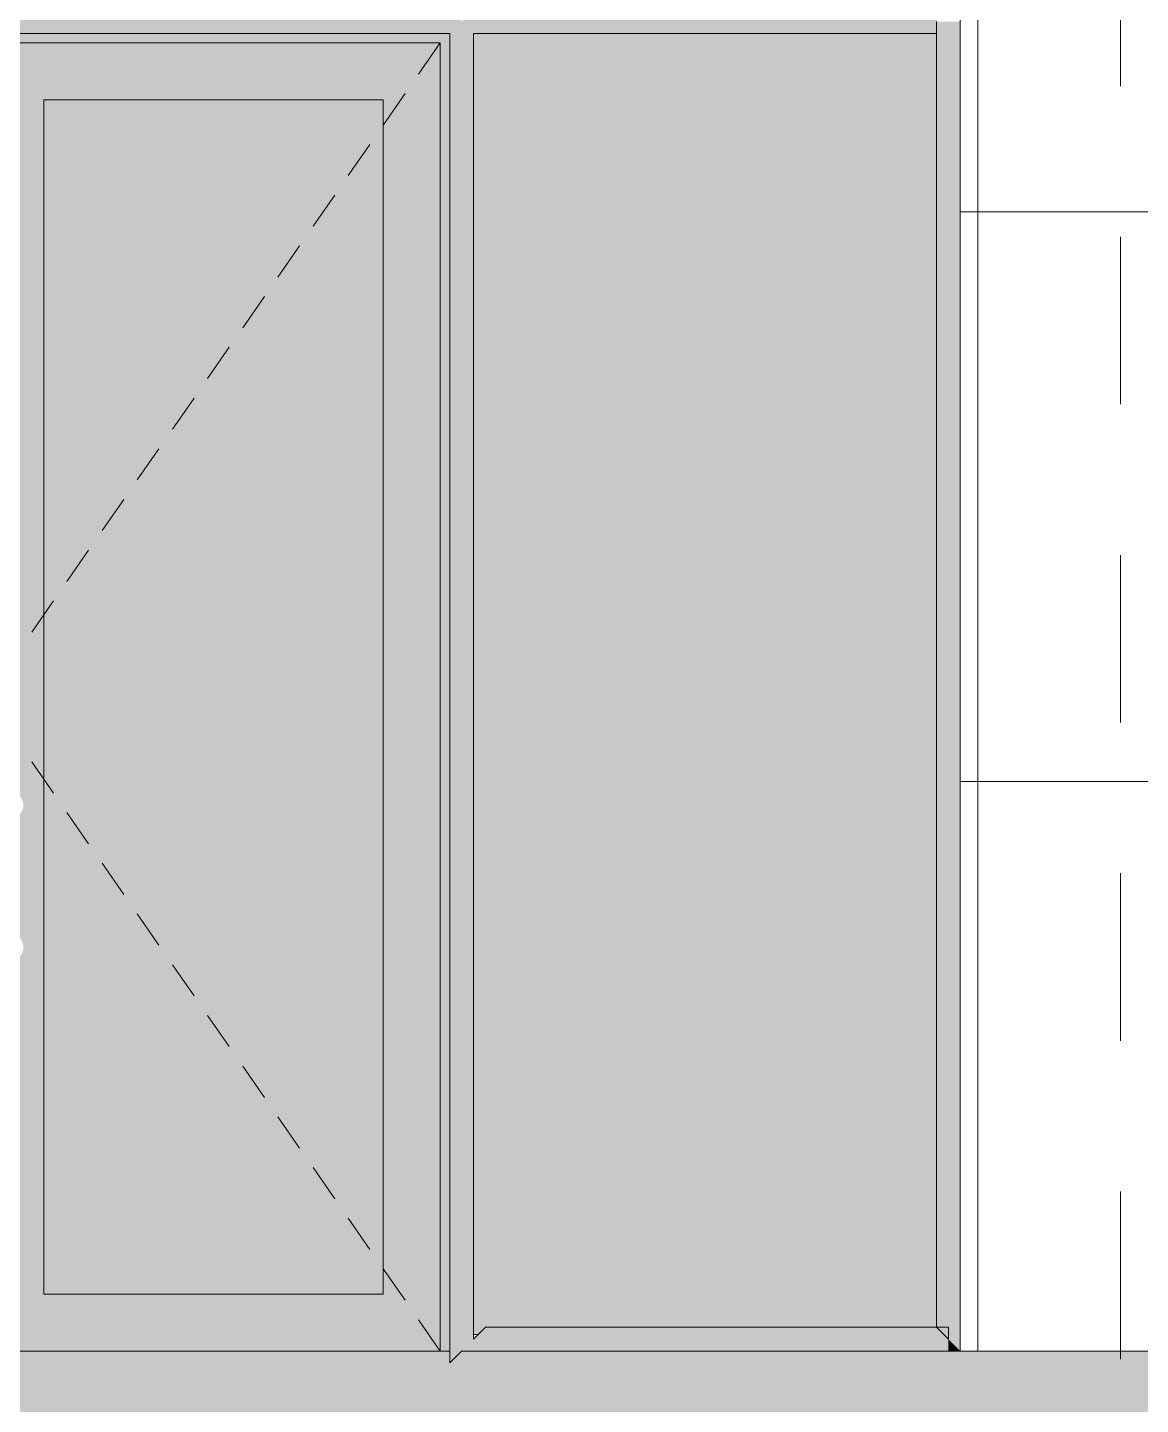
# Model space of a CAD drawing. Header units: millimetres. Extents: x 1499747 to 4341325, y -28481 to 441852.
# Drawn here: x 4139561 to 4141905, y 363716 to 366616 of the extents above; entities that cross this region are included whole.
import ezdxf

# ---------------------------------------------------------------- set-up
doc = ezdxf.new("R2010")
doc.units = ezdxf.units.MM
doc.header["$MEASUREMENT"] = 0
doc.layers.add('Чертеж и Рисунок', color=7, linetype='Continuous')

msp = doc.modelspace()

# ---------------------------------------------------------------- hatches: boundary and pattern name
at = {"layer": 'Чертеж и Рисунок', "linetype": 'Continuous', "lineweight": 0, "true_color": 0x4b4e54}
for points in [[(4139040.3, 366603.4), (4139860.3, 366603.4), (4139860.3, 366653.4), (4139040.3, 366653.4)], [(4139860.3, 366603.4), (4140450.3, 366603.4), (4140475.3, 366628.4), (4140450.3, 366653.4), (4139860.3, 366653.4)], [(4140680.3, 366603.4), (4140680.3, 366653.4), (4140500.3, 366653.4), (4140475.3, 366628.4), (4140500.3, 366603.4)], [(4140680.3, 366603.4), (4141475.3, 366603.4), (4141475.3, 366653.4), (4140680.3, 366653.4)], [(4140450.3, 366603.4), (4140450.3, 366093.4), (4140500.3, 366093.4), (4140500.3, 366603.4), (4140475.3, 366628.4)], [(4141525.3, 366628.4), (4141475.3, 366628.4), (4141475.3, 366093.4), (4141525.3, 366093.4)], [(4140500.3, 365623.4), (4140500.3, 366093.4), (4140450.3, 366093.4), (4140450.3, 365623.4)], [(4141525.3, 366093.4), (4141475.3, 366093.4), (4141475.3, 365623.4), (4141525.3, 365623.4)], [(4140500.3, 364333.4), (4140500.3, 365623.4), (4140450.3, 365623.4), (4140450.3, 364333.4)], [(4141525.3, 365623.4), (4141475.3, 365623.4), (4141475.3, 364333.4), (4141525.3, 364333.4)], [(4140500.3, 363853.4), (4140500.3, 364333.4), (4140450.3, 364333.4), (4140450.3, 363803.4)], [(4141525.3, 364333.4), (4141475.3, 364333.4), (4141475.3, 363878.4), (4141525.3, 363828.4)], [(4140680.3, 363828.4), (4140680.3, 363878.4), (4140525.3, 363878.4), (4140475.3, 363828.4)], [(4140680.3, 363828.4), (4141500.3, 363828.4), (4141500.3, 363853.4), (4141475.3, 363878.4), (4140680.3, 363878.4)], [(4141525.3, 363828.4), (4141500.3, 363853.4), (4141500.3, 363828.4)]]:
    msp.add_hatch(color=251, dxfattribs=at).paths.add_polyline_path(points)
at = {"layer": 'Чертеж и Рисунок', "linetype": 'Continuous', "lineweight": 0, "true_color": 0x2e2e2e}
for points in [[(4140450.3, 366603.4), (4138500.3, 366603.4), (4138520.3, 366583.4), (4140430.3, 366583.4)], [(4140450.3, 363828.4), (4140450.3, 366603.4), (4140430.3, 366583.4), (4140430.3, 363828.4)], [(4139475.3, 366583.4), (4139595.3, 366463.4), (4140310.3, 366463.4), (4140430.3, 366583.4)], [(4140310.3, 363948.4), (4140430.3, 363828.4), (4140430.3, 366583.4), (4140310.3, 366463.4)], [(4139475.3, 363828.4), (4140430.3, 363828.4), (4140310.3, 363948.4), (4139595.3, 363948.4)]]:
    msp.add_hatch(color=250, dxfattribs=at).paths.add_polyline_path(points)
at = {"layer": 'Чертеж и Рисунок', "linetype": 'Continuous', "lineweight": 0, "true_color": 0x84adf9}
for points in [[(4140500.3, 363863.4), (4140510.3, 363863.4), (4140525.3, 363878.4), (4141475.3, 363878.4), (4141475.3, 364333.4), (4141475.3, 366603.4), (4140500.3, 366603.4)], [(4139595.3, 363948.4), (4140310.3, 363948.4), (4140310.3, 366463.4), (4139595.3, 366463.4)]]:
    msp.add_hatch(color=161, dxfattribs=at).paths.add_polyline_path(points)
at = {"layer": 'Чертеж и Рисунок', "linetype": 'Continuous', "lineweight": 0, "true_color": 0x2e2e2e}
h = msp.add_hatch(color=250, dxfattribs=at)
h.paths.add_polyline_path([(4139475.3, 366583.4), (4139475.3, 363828.4), (4139595.3, 363948.4), (4139595.3, 366463.4)])
h.paths.add_polyline_path([(4139498.3, 364678.4), (4139498.7, 364683.1), (4139499.9, 364687.7), (4139501.9, 364691.9), (4139504.6, 364695.8), (4139507.9, 364699.1), (4139511.8, 364701.8), (4139515.3, 364703.5), (4139515.3, 364953.4), (4139511.8, 364955.1), (4139507.9, 364957.8), (4139504.6, 364961.1), (4139501.9, 364964.9), (4139499.9, 364969.2), (4139498.7, 364973.8), (4139498.3, 364978.4), (4139498.7, 364983.1), (4139499.9, 364987.7), (4139501.9, 364991.9), (4139504.6, 364995.8), (4139507.9, 364999.1), (4139511.8, 365001.8), (4139516, 365003.8), (4139520.6, 365005), (4139525.3, 365005.4), (4139530, 365005), (4139534.5, 365003.8), (4139538.8, 365001.8), (4139542.6, 364999.1), (4139546, 364995.8), (4139548.7, 364991.9), (4139550.6, 364987.7), (4139551.9, 364983.1), (4139552.3, 364978.4), (4139551.9, 364973.8), (4139550.6, 364969.2), (4139548.7, 364964.9), (4139546, 364961.1), (4139542.6, 364957.8), (4139538.8, 364955.1), (4139535.3, 364953.4), (4139535.3, 364703.5), (4139538.8, 364701.8), (4139542.6, 364699.1), (4139546, 364695.8), (4139548.7, 364691.9), (4139550.6, 364687.7), (4139551.9, 364683.1), (4139552.3, 364678.4), (4139551.9, 364673.8), (4139550.6, 364669.2), (4139548.7, 364664.9), (4139546, 364661.1), (4139542.6, 364657.8), (4139538.8, 364655.1), (4139534.5, 364653.1), (4139530, 364651.9), (4139525.3, 364651.4), (4139520.6, 364651.9), (4139516, 364653.1), (4139511.8, 364655.1), (4139507.9, 364657.8), (4139504.6, 364661.1), (4139501.9, 364664.9), (4139499.9, 364669.2), (4139498.7, 364673.8)], flags=0)
at = {"layer": 'Чертеж и Рисунок', "linetype": 'Continuous', "lineweight": 0, "true_color": 0x7f7f7f}
for points in [[(4138475.3, 363828.4), (4137412.7, 363828.4), (4137412.7, 363628.4), (4141537.8, 363628.4), (4141537.8, 363828.4), (4140475.3, 363828.4), (4140450.3, 363803.4), (4140450.3, 363828.4), (4138500.3, 363828.4), (4138500.3, 363803.4)], [(4141537.8, 363828.4), (4141537.8, 359728.3), (4142187.8, 359728.3), (4142187.8, 363828.4)]]:
    msp.add_hatch(color=8, dxfattribs=at).paths.add_polyline_path(points)

# ---------------------------------------------------------------- linework, layer by layer
at = {"layer": 'Чертеж и Рисунок', "color": 253, "linetype": 'Continuous', "lineweight": 5, "true_color": 0xaaaaaa}
for points in [[(4141562.5, 368578.4), (4141562.5, 363828.4)], [(4141525.3, 366228), (4142762.8, 366228)], [(4141525.3, 365028), (4142762.8, 365028)]]:
    msp.add_lwpolyline(points, dxfattribs=at)
at = {"layer": 'Чертеж и Рисунок', "color": 7, "linetype": 'Continuous', "lineweight": 5}
for points in [[(4141525.3, 368078.4), (4141525.3, 363828.4)], [(4141475.3, 366628.4), (4141475.3, 366603.4)], [(4139860.3, 366603.4), (4139040.3, 366603.4)], [(4140450.3, 366603.4), (4139860.3, 366603.4)], [(4140450.3, 366603.4), (4140450.3, 366093.4)], [(4140500.3, 366603.4), (4140500.3, 366093.4)], [(4140680.3, 366603.4), (4140500.3, 366603.4)], [(4141475.3, 366603.4), (4140680.3, 366603.4)], [(4141475.3, 366603.4), (4141475.3, 366093.4)], [(4139475.3, 366583.4), (4140430.3, 366583.4)], [(4140430.3, 366583.4), (4140430.3, 363828.4)], [(4140310.3, 366463.4), (4139595.3, 366463.4)], [(4139595.3, 366463.4), (4139595.3, 363948.4)], [(4140310.3, 363948.4), (4140310.3, 366463.4)], [(4140450.3, 366093.4), (4140450.3, 365623.4)], [(4140500.3, 366093.4), (4140500.3, 365623.4)], [(4141475.3, 366093.4), (4141475.3, 365623.4)], [(4140450.3, 365623.4), (4140450.3, 364333.4)], [(4140500.3, 365623.4), (4140500.3, 364333.4)], [(4141475.3, 365623.4), (4141475.3, 364333.4)], [(4140450.3, 364333.4), (4140450.3, 363803.4)], [(4140500.3, 364333.4), (4140500.3, 363853.4)], [(4141475.3, 364333.4), (4141475.3, 363878.4)], [(4139595.3, 363948.4), (4140310.3, 363948.4)], [(4140500.3, 363853.4), (4140525.3, 363878.4)], [(4140680.3, 363878.4), (4140525.3, 363878.4)], [(4141475.3, 363878.4), (4140680.3, 363878.4)], [(4141500.3, 363878.4), (4141475.3, 363878.4)], [(4141500.3, 363853.4), (4141475.3, 363878.4)], [(4141500.3, 363878.4), (4141500.3, 363853.4)], [(4140510.3, 363863.4), (4140500.3, 363863.4)], [(4140430.3, 363828.4), (4139475.3, 363828.4)], [(4140450.3, 363828.4), (4140430.3, 363828.4)], [(4140475.3, 363828.4), (4140450.3, 363803.4)], [(4140680.3, 363828.4), (4140475.3, 363828.4)], [(4141500.3, 363828.4), (4140680.3, 363828.4)], [(4141525.3, 363828.4), (4141500.3, 363828.4)], [(4141525.3, 363828.4), (4142762.8, 363828.4)]]:
    msp.add_lwpolyline(points, dxfattribs=at)
at = {"layer": 'Чертеж и Рисунок', "color": 8, "linetype": 'Continuous', "lineweight": 15}
for points in [[(4141862.8, 366845.4), (4141862.8, 366492.6)], [(4141862.8, 366175.1), (4141862.8, 365822.3)], [(4141862.8, 365504.8), (4141862.8, 365152.1)], [(4141862.8, 364834.6), (4141862.8, 364481.8)], [(4141862.8, 364164.3), (4141862.8, 363811.5)]]:
    msp.add_lwpolyline(points, dxfattribs=at)
at = {"layer": 'Чертеж и Рисунок', "color": 23, "linetype": 'Continuous', "lineweight": 5, "true_color": 0xbf8080}
for points in [[(4140430.3, 366583.4), (4140384.7, 366517.7)], [(4140356.2, 366476.6), (4140310.6, 366410.9)], [(4140282.1, 366369.8), (4140236.6, 366304)], [(4140208.1, 366262.9), (4140162.5, 366197.2)], [(4140134, 366156.1), (4140088.4, 366090.4)], [(4140059.9, 366049.3), (4140014.4, 365983.5)], [(4139985.9, 365942.4), (4139940.3, 365876.7)], [(4139911.8, 365835.6), (4139866.2, 365769.8)], [(4139837.7, 365728.8), (4139792.1, 365663)], [(4139763.7, 365621.9), (4139718.1, 365556.2)], [(4139689.6, 365515.1), (4139644, 365449.3)], [(4139615.5, 365408.2), (4139595.3, 365379)], [(4139595.3, 365379), (4139569.9, 365342.5)], [(4139595.3, 365032.9), (4139569.9, 365069.4)], [(4139615.5, 365003.6), (4139595.3, 365032.9)], [(4139689.6, 364896.8), (4139644, 364962.5)], [(4139763.7, 364790), (4139718.1, 364855.7)], [(4139837.7, 364683.1), (4139792.1, 364748.9)], [(4139911.8, 364576.3), (4139866.2, 364642)], [(4139985.9, 364469.5), (4139940.3, 364535.2)], [(4140059.9, 364362.6), (4140014.4, 364428.4)], [(4140134, 364255.8), (4140088.4, 364321.5)], [(4140208.1, 364149), (4140162.5, 364214.7)], [(4140282.1, 364042.1), (4140236.6, 364107.9)], [(4140356.2, 363935.3), (4140310.6, 364001)], [(4140430.3, 363828.4), (4140384.7, 363894.2)]]:
    msp.add_lwpolyline(points, dxfattribs=at)
at = {"layer": 'Чертеж и Рисунок', "color": 1, "linetype": 'Continuous', "lineweight": 0}
for points in [[(4139759.7, 363828.4), (4140288.8, 363828.4)], [(4140500.5, 363828.4), (4140641.6, 363828.4)], [(4140853.3, 363828.4), (4141382.5, 363828.4)], [(4141594.1, 363828.4), (4141735.2, 363828.4)]]:
    msp.add_lwpolyline(points, dxfattribs=at)

doc.saveas('drawing.dxf')
